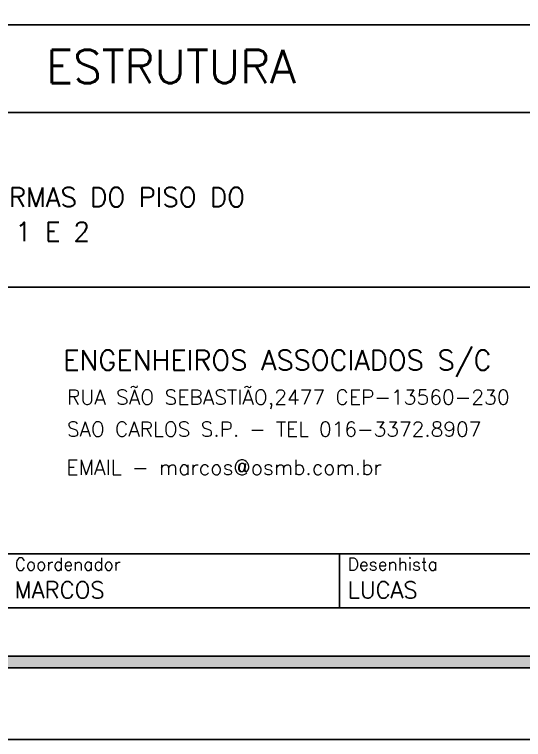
# Model space of a CAD drawing. Extents: x 182 to 6127, y -1204 to 3001.
# Drawn here: x 5431.4 to 5737, y -1204.3 to -769 of the extents above; entities that cross this region are included whole.
import ezdxf

# ---------------------------------------------------------------- set-up
doc = ezdxf.new("R2010")
doc.units = 0
doc.header["$LTSCALE"] = 100
doc.header["$MEASUREMENT"] = 0
doc.layers.get('0').update_dxf_attribs({"color": 245, "linetype": 'CONTINUOUS'})
for name, color, linetype in [('16', 5, 'CONTINUOUS'), ('9', 3, 'CONTINUOUS'), ('TEX1', 7, 'CONTINUOUS'), ('TEX2', 7, 'CONTINUOUS')]:
    doc.layers.add(name, color=color, linetype=linetype)
doc.styles.get("Standard").update_dxf_attribs({"font": 'ROMANS.SHX'})

msp = doc.modelspace()

# ---------------------------------------------------------------- linework, layer by layer
for p, q in [((5251.530458, -775.290025), (6026.530458, -775.290025)), ((5251.530458, -827.790025), (6026.530458, -827.790025)), ((5251.530458, -932.790025), (6026.530458, -932.790025)), ((5251.530458, -1092.790025), (6026.530458, -1092.790025)), ((5626.530458, -1125.290025), (5626.530458, -1092.790025)), ((5251.530458, -1125.290025), (6026.530458, -1125.290025))]:
    msp.add_line(p, q)
for points in [[(181.530458, -1204.290025), (6126.530458, -1204.290025), (6126.530458, 3000.709975), (181.530458, 3000.709975), (181.530458, -1204.290025)], [(6076.530458, -1154.290025), (6076.530458, -1161.290025), (299.530458, -1161.290025), (299.530458, 2957.709975), (6076.530458, 2957.709975), (6076.530458, 2950.709975), (306.530458, 2950.709975), (306.530458, -1154.290025), (6076.530458, -1154.290025)], [(306.530458, -1154.290025), (6076.530458, -1154.290025), (6076.530458, 2950.709975), (306.530458, 2950.709975), (306.530458, -1154.290025)]]:
    msp.add_lwpolyline(points)
for points in [[(6076.530458, -1161.290025), (299.530458, -1161.290025), (306.530458, -1154.290025)], [(6076.530458, -1161.290025), (306.530458, -1154.290025), (6076.530458, -1154.290025)]]:
    msp.add_solid(points)

# ---------------------------------------------------------------- texts
for s, height, p in [('RUA SÃO SEBASTIÃO,2477 CEP-13560-230', 8.94, (5462.804593, -1003.256797)), ('SAO CARLOS S.P. - TEL 016-3372.8907', 8.88, (5462.804593, -1022.410505)), ('EMAIL - marcos@osmb.com.br', 9, (5462.54817, -1045.445076))]:
    msp.add_text(s, height=height).set_placement(p)
at = {"layer": '16', "color": 4}
for s, p in [('PLANTA BAIXA DAS FORMAS DO PISO DO', (5258.385806, -884.453363)), ('BARRILETE - TORRES 1 E 2', (5257.855608, -905.131071))]:
    msp.add_text(s, height=11.5, dxfattribs=at).set_placement(p)
at = {"layer": '9'}
msp.add_text('ENGENHEIROS ASSOCIADOS S/C', height=12, dxfattribs=at).set_placement((5460.641412, -982.629907))
at = {"layer": 'TEX1'}
for s, height, p in [('Coordenador', 7.5, (5431.530458, -1102.790025)), ('Desenhista', 7.5, (5631.530458, -1102.790025)), ('MARCOS', 10, (5431.491598, -1119.484507)), ('LUCAS', 10, (5631.491598, -1119.484507))]:
    msp.add_text(s, height=height, dxfattribs=at).set_placement(p)
at = {"layer": 'TEX2'}
msp.add_text('ESTRUTURA', height=20, dxfattribs=at).set_placement((5450.329937, -810.290025))

doc.saveas('drawing.dxf')
